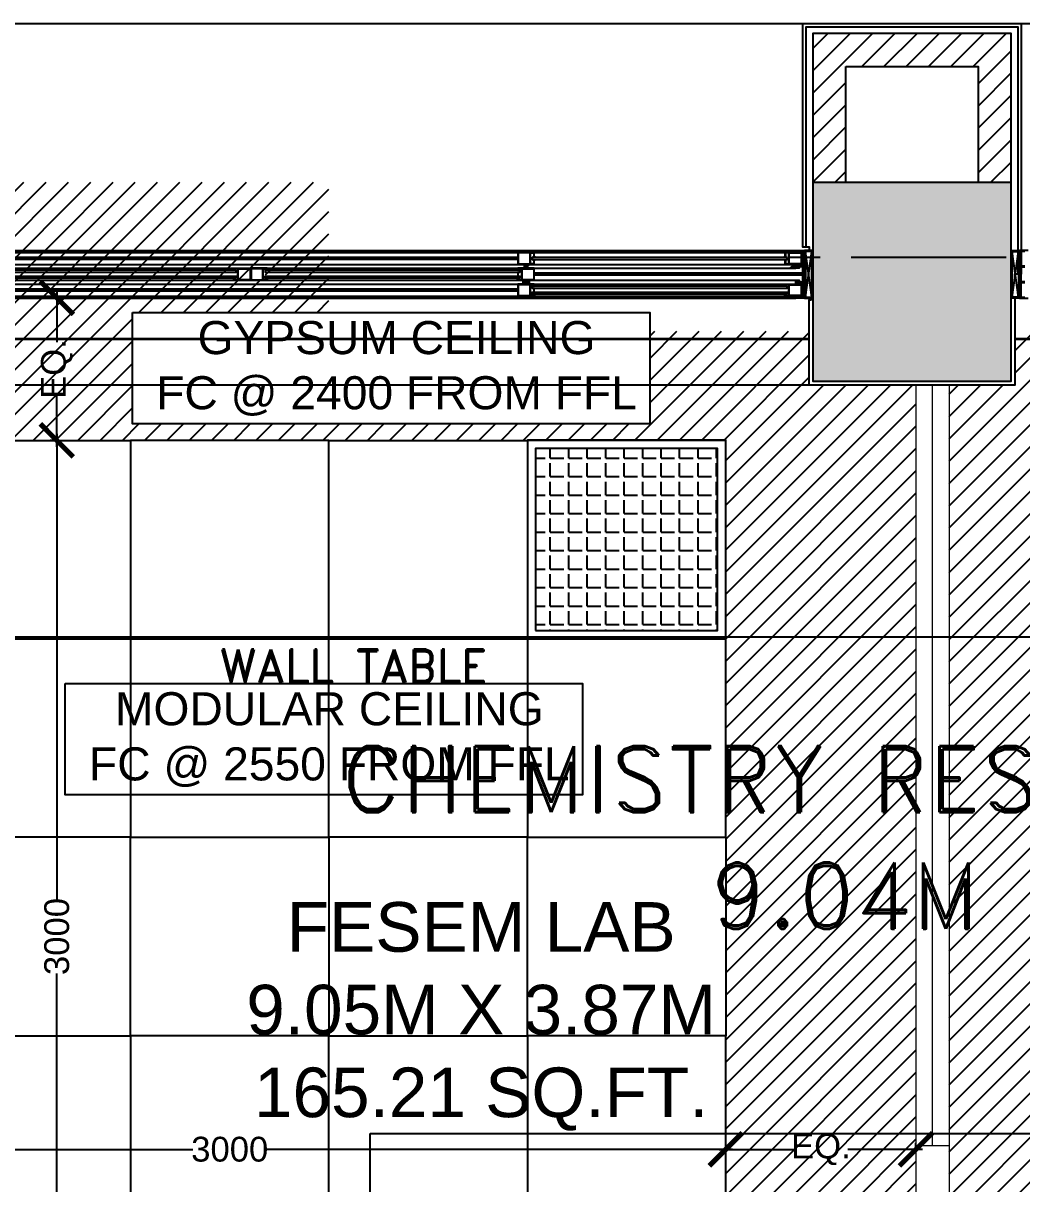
# Model space of a CAD drawing. Header units: millimetres. Extents: x -661525 to 498941, y 282148 to 1359693.
# Drawn here: x -327013 to -323994, y 451225 to 454734 of the extents above; entities that cross this region are included whole.
import ezdxf

# ---------------------------------------------------------------- set-up
doc = ezdxf.new("R2010")
doc.units = ezdxf.units.MM
doc.header["$LTSCALE"] = 2.5
doc.header["$PDMODE"] = 35
doc.header["$PDSIZE"] = 15
doc.linetypes.add('CENTER', pattern=[2, 1.25, -0.25, 0.25, -0.25])
doc.layers.get('0').update_dxf_attribs({"linetype": 'CONTINUOUS'})
doc.layers.get('DEFPOINTS').update_dxf_attribs({"linetype": 'CONTINUOUS'})
for name, color, linetype in [('A-ALU-SECTION', 11, 'CONTINUOUS'), ('A-ANNO-DIMS-100', 11, 'CONTINUOUS'), ('A-ANNO-GRID', 5, 'CENTER'), ('A-ANNO-TEXT', 7, 'CONTINUOUS'), ('A-COLS', 7, 'CONTINUOUS'), ('A-COLS-PATT', 252, 'CONTINUOUS'), ('A-ELEV', 8, 'CONTINUOUS'), ('A-ELEV-MEDM', 34, 'CONTINUOUS'), ('A-ELEV-THIN', 8, 'CONTINUOUS'), ('A-GLAZ', 5, 'CONTINUOUS'), ('A-WALL', 8, 'CONTINUOUS'), ('A-WALL-JAMB', 11, 'CONTINUOUS'), ('A-WALL-PATT-125', 8, 'CONTINUOUS'), ('A-WALL-PLAS', 8, 'CONTINUOUS'), ('CEILING', 11, 'CONTINUOUS'), ('I-FURN', 14, 'CONTINUOUS'), ('I-SECT', 3, 'CONTINUOUS')]:
    doc.layers.add(name, color=color, linetype=linetype)
for name, color, linetype, lineweight in [('DIM', 47, 'CONTINUOUS', 18), ('partition', 6, 'CONTINUOUS', 18), ('Wall - Stone Hatch', 252, 'CONTINUOUS', 13)]:
    doc.layers.add(name, color=color, linetype=linetype, lineweight=lineweight)
doc.styles.add('ARIAL', font='arial.ttf')
doc.styles.add('COMPLEX', font='complex.shx', dxfattribs={"width": 0.8})
doc.styles.add('ROMAND', font='ROMAND')
doc.dimstyles.new('TICK100', dxfattribs={"dimtxt": 250, "dimasz": 200, "dimexe": 150, "dimexo": 10, "dimgap": 50, "dimtad": 0, "dimdec": 0, "dimrnd": 5, "dimzin": 1, "dimdsep": 46, "dimtxsty": 'COMPLEX', "dimblk1": 'ARCHTICK', "dimblk2": 'ARCHTICK', "dimsah": 1, "dimcen": 0.09375, "dimdle": 150, "dimclrd": 11, "dimclre": 11, "dimclrt": 7, "dimadec": 0, "dimazin": 0, "dimtfac": 1, "dimtdec": 0, "dimtofl": 0, "dimtmove": 0, "dimatfit": 3, "dimldrblk": 'OPEN90', "dimfxl": 1, "dimtolj": 1, "dimtzin": 1, "dimarcsym": 0})

# ---------------------------------------------------------------- blocks, each defined once
blk = doc.blocks.new('LIGHTS')
at = {"layer": 'CEILING', "transparency": 33554687}
h = blk.add_hatch(dxfattribs=at)
h.set_pattern_fill('ANGLE', color=40, scale=8)
h.set_pattern_definition([(0, (-357159.19, 594292.36), (0, 55.88), [40.64, -15.24]), (90, (-357159.19, 594292.36), (-55.88, 3e-15), [40.64, -15.24])])
h.paths.add_polyline_path([(-357709.2, 594292.4), (-357159.2, 594292.4), (-357159.2, 594842.4), (-357709.2, 594842.4)])
at = {"layer": 'CEILING', "color": 40}
for points in [[(-357734.2, 594267.4), (-357134.2, 594267.4), (-357134.2, 594867.4), (-357734.2, 594867.4)], [(-357709.2, 594292.4), (-357159.2, 594292.4), (-357159.2, 594842.4), (-357709.2, 594842.4)]]:
    blk.add_lwpolyline(points, close=True, dxfattribs=at)
blk = doc.blocks.new('_ARCHTICK')
at = {"color": 0, "linetype": 'ByBlock', "const_width": 0.15}
blk.add_lwpolyline([(-0.5, -0.5), (0.5, 0.5)], dxfattribs=at)
blk = doc.blocks.new('*D266')
at = {"layer": 'CEILING', "color": 8, "lineweight": -2, "transparency": 16777216}
for p, q in [((-326911.4, 453492.8), (-326911.4, 452084.5)), ((-326911.4, 453472.8), (-326891.4, 453472.8)), ((-326911.4, 450452.8), (-326911.4, 451861.1)), ((-326921.4, 450472.8), (-326891.4, 450472.8))]:
    blk.add_line(p, q, dxfattribs=at)
at = {"layer": 'DEFPOINTS', "color": 0, "transparency": 16777216}
for p in [(-326911.4, 453472.8), (-326911.4, 453472.8), (-326921.4, 450472.8)]:
    blk.add_point(p, dxfattribs=at)
at = {"layer": 'CEILING', "color": 8, "lineweight": -2, "transparency": 16777216, "xscale": 100, "yscale": 100, "zscale": 100}
for p, rotation in [((-326911.4, 453472.8), 90), ((-326911.4, 450472.8), 270)]:
    blk.add_blockref('_ARCHTICK', p, dxfattribs=dict(at, rotation=rotation))
at = {"layer": 'CEILING', "color": 1, "transparency": 16777216, "insert": (-326911.4, 451972.8), "char_height": 75, "attachment_point": 5, "rotation": 90, "style": 'ARIAL'}
blk.add_mtext('\\A1;3000', dxfattribs=at)
blk = doc.blocks.new('*D267')
at = {"layer": 'CEILING', "color": 8, "lineweight": -2, "transparency": 16777216}
for p, q in [((-326911.4, 453903.8), (-326931.4, 453903.8)), ((-326911.4, 453923.8), (-326911.4, 453769.8)), ((-326911.4, 453452.8), (-326911.4, 453606.8)), ((-326911.4, 453472.8), (-326931.4, 453472.8))]:
    blk.add_line(p, q, dxfattribs=at)
at = {"layer": 'DEFPOINTS', "color": 0, "transparency": 16777216}
for p in [(-326911.4, 453903.8), (-326911.4, 453903.8), (-326911.4, 453472.8)]:
    blk.add_point(p, dxfattribs=at)
at = {"layer": 'CEILING', "color": 8, "lineweight": -2, "transparency": 16777216, "xscale": 100, "yscale": 100, "zscale": 100}
for p, rotation in [((-326911.4, 453903.8), 90), ((-326911.4, 453472.8), 270)]:
    blk.add_blockref('_ARCHTICK', p, dxfattribs=dict(at, rotation=rotation))
at = {"layer": 'CEILING', "color": 1, "transparency": 16777216, "insert": (-326911.4, 453688.3), "char_height": 75, "attachment_point": 5, "rotation": 90, "style": 'ARIAL'}
blk.add_mtext('\\A1;EQ.', dxfattribs=at)
blk = doc.blocks.new('*D269')
at = {"layer": 'CEILING', "color": 8, "lineweight": -2, "transparency": 16777216}
for p, q in [((-327888.6, 451327.3), (-327888.6, 451349.4)), ((-324888.6, 451329.4), (-324888.6, 451349.4)), ((-327908.6, 451329.4), (-326500.3, 451329.4)), ((-324868.6, 451329.4), (-326277, 451329.4))]:
    blk.add_line(p, q, dxfattribs=at)
at = {"layer": 'DEFPOINTS', "color": 0, "transparency": 16777216}
for p in [(-327888.6, 451327.3), (-324888.6, 451329.4), (-324888.6, 451329.4)]:
    blk.add_point(p, dxfattribs=at)
at = {"layer": 'CEILING', "color": 8, "lineweight": -2, "transparency": 16777216, "xscale": 100, "yscale": 100, "zscale": 100, "rotation": 180}
blk.add_blockref('_ARCHTICK', (-327888.6, 451329.4), dxfattribs=at)
at = {"layer": 'CEILING', "color": 8, "lineweight": -2, "transparency": 16777216, "xscale": 100, "yscale": 100, "zscale": 100}
blk.add_blockref('_ARCHTICK', (-324888.6, 451329.4), dxfattribs=at)
at = {"layer": 'CEILING', "color": 1, "transparency": 16777216, "insert": (-326388.6, 451329.4), "char_height": 75, "attachment_point": 5, "style": 'ARIAL'}
blk.add_mtext('\\A1;3000', dxfattribs=at)
blk = doc.blocks.new('*D270')
at = {"layer": 'CEILING', "color": 8, "lineweight": -2, "transparency": 16777216}
for p, q in [((-324888.6, 451329.4), (-324888.6, 451349.4)), ((-324313.6, 451329.4), (-324313.6, 451349.4)), ((-324908.6, 451329.4), (-324682.7, 451329.4)), ((-324293.6, 451329.4), (-324519.6, 451329.4))]:
    blk.add_line(p, q, dxfattribs=at)
at = {"layer": 'DEFPOINTS', "color": 0, "transparency": 16777216}
for p in [(-324888.6, 451329.4), (-324313.6, 451329.4), (-324313.6, 451329.4)]:
    blk.add_point(p, dxfattribs=at)
at = {"layer": 'CEILING', "color": 8, "lineweight": -2, "transparency": 16777216, "xscale": 100, "yscale": 100, "zscale": 100, "rotation": 180}
blk.add_blockref('_ARCHTICK', (-324888.6, 451329.4), dxfattribs=at)
at = {"layer": 'CEILING', "color": 8, "lineweight": -2, "transparency": 16777216, "xscale": 100, "yscale": 100, "zscale": 100}
blk.add_blockref('_ARCHTICK', (-324313.6, 451329.4), dxfattribs=at)
at = {"layer": 'CEILING', "color": 1, "transparency": 16777216, "insert": (-324601.1, 451329.4), "char_height": 75, "attachment_point": 5, "style": 'ARIAL'}
blk.add_mtext('\\A1;EQ.', dxfattribs=at)

msp = doc.modelspace()

# ---------------------------------------------------------------- hatches: boundary and pattern name
at = {"layer": 'A-COLS-PATT'}
h = msp.add_hatch(color=254, dxfattribs=at)
h.dxf.hatch_style = 1
h.paths.add_polyline_path([(-324025.6, 454251.8), (-324625.6, 454251.8), (-324625.6, 453651.8), (-324025.6, 453651.8)])
at = {"layer": 'A-WALL-PATT-125'}
h = msp.add_hatch(dxfattribs=at)
h.set_pattern_fill('ANSI31', color=254, scale=15, angle=360, style=0)
h.set_pattern_definition([(45, (255900.177, -437197.61), (-33.6759605, 33.6759605), [])])
h.paths.add_polyline_path([(-324525.6, 454602.8), (-324125.6, 454602.8), (-324125.6, 454252.8), (-324025.6, 454252.8), (-324025.6, 454702.8), (-324625.6, 454702.8), (-324625.6, 454252.8), (-324525.6, 454252.8)])
at = {"layer": 'CEILING', "transparency": 33554607}
h = msp.add_hatch(dxfattribs=at)
h.set_pattern_fill('ANSI31', color=254, scale=15)
h.set_pattern_definition([(45, (-326088.645, 451672.814), (-33.67596, 33.67596), [])])
h.paths.add_polyline_path([(-326088.6, 454252.8), (-327995.6, 454252.8), (-327995.6, 454057.8), (-328013.3, 453819.4), (-328013.3, 453802.8), (-326682.7, 453802.8), (-326682.7, 453859.5), (-326088.6, 453859.5)])
h.paths.add_polyline_path([(-327946.4, 453915.8), (-327947.9, 453915.8), (-327943.7, 453915.8, -0.994893)], flags=0)
h.paths.add_polyline_path([(-327182.2, 453945.8), (-327183.6, 453945.8), (-327183.6, 453944.4), (-327182.2, 453944.4)], flags=16)
h.paths.add_polyline_path([(-327938.3, 454020.8, 0.268075), (-327946.4, 454026.8, 0.268075)], flags=16)
h.paths.add_polyline_path([(-327943.7, 454026.8, 0.411136), (-327941, 454020.8, 0.411136)], flags=16)
h.paths.add_polyline_path([(-327138.4, 453963.8), (-327138.4, 453963.8), (-327135.7, 453963.8, -0.994908)], flags=16)
h.paths.add_polyline_path([(-327177.4, 453933.8), (-327177.4, 453939.8), (-327181.6, 453939.8, -2.388399), (-327180.3, 453938.5)], flags=16)
h.paths.add_polyline_path([(-326373.6, 453987.8, -0.992403), (-326370.9, 453987.8), (-326370.9, 453987.8)], flags=0)
h.paths.add_polyline_path([(-327187, 454026.8, 0.268075), (-327178.9, 454020.8, 0.268075)], flags=16)
h.paths.add_polyline_path([(-327177.4, 454026.8), (-327172.2, 454028.6), (-327172.2, 454040.4), (-327182.2, 454040.4), (-327182.2, 454028.2), (-327181.5, 454026.8)], flags=16)
h.paths.add_polyline_path([(-327953, 454007.2), (-327943, 454007.2), (-327943, 454019.5), (-327944.4, 454022, -0.794514), (-327945, 454019.5), (-327943, 454011.5), (-327943.7, 454020.8, -0.999962), (-327946.4, 454020.8)], flags=16)
h.paths.add_polyline_path([(-327184.3, 454026.8, 0.411136), (-327181.6, 454020.8, 0.411136)], flags=16)
h.paths.add_polyline_path([(-327178.9, 454026.8, -0.268075), (-327187, 454020.8, -0.268075)], flags=16)
h.paths.add_polyline_path([(-327941.6, 453914.3), (-327941.6, 453909.8), (-327991.6, 453909.8), (-327991.6, 453945.8), (-327941.6, 453945.8), (-327943.7, 453939.8, 1), (-327946.4, 453939.8), (-327943.6, 453916.2, 1.156887), (-327941, 453915.8, 0.418707), (-327939.7, 453914.5)], flags=16)
h.paths.add_polyline_path([(-326364.2, 453992.4), (-326374.2, 453992.4), (-326374.2, 453989.2), (-326364.2, 453959.2), (-326370.9, 453963.8, -1.00255), (-326373.6, 453963.8, -0.236089), (-326376.3, 453962.5), (-326375.6, 453962.4), (-326373.6, 453963.8, 1.000002), (-326370.9, 453963.8), (-326373.6, 453987.5, 0.483074), (-326374.9, 453989.2), (-326374.9, 453989.2, -0.414225), (-326373.6, 453987.8)], flags=16)
h.paths.add_polyline_path([(-326325.6, 453957.8), (-326325.6, 453993.8), (-326275.6, 453993.8), (-326277.7, 453987.8, 0.999998), (-326280.4, 453987.8), (-326280.3, 453964.2, 1.150939), (-326277.7, 453963.8, 0.236089), (-326275, 453962.5), (-326275.6, 453962.4), (-326275.6, 453957.8)], flags=16)
h.paths.add_polyline_path([(-324550.6, 453641.8), (-324637.6, 453641.8), (-324637.6, 453802.8), (-325118.4, 453802.8), (-325118.4, 453523), (-326088.6, 453523), (-326088.6, 453472.8), (-325488.6, 453472.8), (-324888.6, 453472.8), (-324888.6, 452872.8), (-324888.6, 452272.8), (-324888.6, 451672.8), (-324550.6, 451672.8)])
h.paths.add_polyline_path([(-324313.6, 453641.8), (-324550.6, 453641.8), (-324550.6, 451672.8), (-324313.6, 451672.8)])
h.paths.add_polyline_path([(-324550.6, 451672.8), (-324888.6, 451672.8), (-324888.6, 451072.8), (-324888.6, 450472.8), (-325488.6, 450472.8), (-326088.6, 450472.8), (-326088.6, 450041.8), (-324550.6, 450041.8)])
h.paths.add_polyline_path([(-324313.6, 451041.8), (-324313.6, 451672.8), (-324550.6, 451672.8), (-324550.6, 450041.8), (-324313.6, 450041.8)])
h.paths.add_polyline_path([(-326088.6, 450472.8), (-326688.6, 450472.8), (-327288.6, 450472.8), (-327888.6, 450472.8), (-327888.6, 451072.8), (-327888.6, 451672.8), (-328100.6, 451672.8), (-328100.6, 450041.8), (-326088.6, 450041.8)])
h.paths.add_polyline_path([(-328100.6, 451672.8), (-328463.6, 451672.8), (-328463.6, 450041.8), (-328100.6, 450041.8)])
h.paths.add_polyline_path([(-328100.6, 453652.8), (-328463.6, 453652.8), (-328463.6, 451672.8), (-328100.6, 451672.8)])
h.paths.add_polyline_path([(-327888.6, 453472.8), (-327288.6, 453472.8), (-326688.6, 453472.8), (-326088.6, 453472.8), (-326088.6, 453523), (-326682.7, 453523), (-326682.7, 453802.8), (-328013.3, 453802.8), (-328013.6, 453652.8), (-328100.6, 453652.8), (-328100.6, 451672.8), (-327888.6, 451672.8), (-327888.6, 452272.8), (-327888.6, 452872.8)])
h.paths.add_polyline_path([(-326835.9, 453579.7), (-326835.9, 453797.7), (-326990.5, 453797.7), (-326990.5, 453579.7)], flags=24)
h.paths.add_polyline_path([(-324709.7, 451253.9), (-324491.7, 451253.9), (-324491.7, 451408.5), (-324709.7, 451408.5)], flags=9)
h.paths.add_polyline_path([(-326835.9, 450148.7), (-326835.9, 450366.7), (-326990.5, 450366.7), (-326990.5, 450148.7)], flags=24)
h.paths.add_polyline_path([(-328284.7, 451253.9), (-328066.7, 451253.9), (-328066.7, 451408.5), (-328284.7, 451408.5)], flags=9)
h = msp.add_hatch(dxfattribs=at)
h.set_pattern_fill('ANSI31', color=254, scale=15)
h.set_pattern_definition([(45, (-674992.925, 1033030.065), (-33.6759605, 33.6759605), [])])
h.paths.add_polyline_path([(-322689.3, 442555), (-322713.1, 442664.3), (-324225.6, 442334.4), (-324225.6, 442219.9)])
h.paths.add_polyline_path([(-320550.6, 443204.7), (-320550.6, 443291.8), (-324100.6, 443291.8), (-324100.6, 443097.6), (-322584.3, 443097.6), (-322584.3, 442761.1)], flags=0)
h.paths.add_polyline_path([(-319300.6, 445129.8), (-319480.6, 445129.8), (-319480.6, 444175.2), (-319300.6, 444175.2)])
h.paths.add_polyline_path([(-320550.6, 443204.7), (-320550.6, 443291.8), (-324100.6, 443291.8), (-324100.6, 443097.6), (-322584.3, 443097.6), (-322584.3, 442761.1)], flags=16)
h.paths.add_polyline_path([(-324100.6, 442761.1), (-324148.5, 442761.1), (-324148.5, 443097.6), (-324100.6, 443097.6), (-324100.6, 443291.8), (-324225.6, 443291.8), (-324225.6, 442334.4), (-319836.3, 443291.8), (-324100.6, 443291.8), (-324100.6, 443097.6), (-322584.3, 443097.6), (-322584.3, 442761.1), (-324100.6, 442430.3)])
h.paths.add_polyline_path([(-322584.3, 442761.1), (-324100.6, 442761.1), (-324100.6, 442430.3)], flags=17)
h.paths.add_polyline_path([(-320100.6, 445112.1), (-320550.6, 445112.1), (-320550.6, 444175.2), (-320181.9, 444175.2, -0.359988), (-320100.6, 444273.4)])
h.paths.add_polyline_path([(-319480.6, 445129.8), (-320001.6, 445129.8), (-320001.6, 445112.1), (-320081.9, 445112.1), (-320081.9, 444275.2, -0.414214), (-319981.9, 444175.2), (-319480.6, 444175.2)])
h.paths.add_polyline_path([(-319300.6, 444175.2), (-319480.6, 444175.2), (-319480.6, 443438), (-320081.9, 443306.9), (-320081.9, 443291.8), (-319836.6, 443291.8), (-319412.6, 443384.3), (-319412.6, 443665.8), (-319306.6, 443665.8), (-319300.6, 443667.8)])
h.paths.add_polyline_path([(-319480.6, 444175.2), (-319981.9, 444175.2, -0.414214), (-320081.9, 444075.2), (-320081.9, 443306.9), (-319480.6, 443438)])
h.paths.add_polyline_path([(-320100.6, 444077, -0.359988), (-320181.9, 444175.2), (-320550.6, 444175.2), (-320550.6, 443291.8), (-320100.6, 443291.8)])
h.paths.add_polyline_path([(-320550.6, 444175.2), (-320857.1, 444175.2), (-320857.1, 443891.8), (-320857.1, 443291.8), (-320550.6, 443291.8)])
h.paths.add_polyline_path([(-319480.6, 453554.4), (-320100.6, 453554.4), (-320100.6, 453491.8), (-319657.1, 453491.8), (-319657.1, 452891.8), (-319657.1, 452291.8), (-319657.1, 451691.8), (-319657.1, 451091.8), (-319657.1, 450491.8), (-319657.1, 449891.8), (-319657.1, 449291.8), (-319657.1, 448691.8), (-319480.6, 448691.8)])
h.paths.add_polyline_path([(-319300.6, 453554.4), (-319480.6, 453554.4), (-319480.6, 448691.8), (-319300.6, 448691.8), (-319300.6, 448841.8), (-319412.6, 448841.8), (-319412.6, 449465.8), (-319300.6, 449465.8), (-319300.6, 451241.8), (-319412.6, 451241.8), (-319412.6, 451865.8), (-319300.6, 451865.8)])
h.paths.add_polyline_path([(-319480.6, 448691.8), (-319657.1, 448691.8), (-319657.1, 448091.8), (-319657.1, 447491.8), (-319657.1, 446891.8), (-320100.6, 446891.8), (-320100.6, 446360.1), (-319891.1, 446360.1), (-319480.6, 446449.6)])
h.paths.add_polyline_path([(-319300.6, 448691.8), (-319480.6, 448691.8), (-319480.6, 446449.6), (-319891.1, 446360.1), (-319424.6, 446360.1), (-319424.6, 446477.8), (-319300.6, 446477.8)])
h.paths.add_polyline_path([(-320100.6, 446891.8), (-320257.1, 446891.8), (-320550.6, 446891.8), (-320550.6, 446360.1), (-320100.6, 446360.1)])
h.paths.add_polyline_path([(-320550.6, 446891.8), (-320857.1, 446891.8), (-320857.1, 446291.8), (-320857.1, 446149.5), (-320649.6, 446194.7), (-320649.6, 446360.1), (-320550.6, 446360.1)], flags=17)
h.paths.add_polyline_path([(-321237.6, 453903.8), (-321818.3, 453903.8), (-321818.3, 453802.8), (-321237.6, 453802.8)])
h.paths.add_polyline_path([(-320100.6, 453641.8), (-320550.6, 453641.8), (-320550.6, 453554.4), (-320100.6, 453554.4)])
h.paths.add_polyline_path([(-320100.6, 453554.4), (-320550.6, 453554.4), (-320550.6, 453491.8), (-320257.1, 453491.8), (-320100.6, 453491.8)])
h.paths.add_polyline_path([(-319412.6, 454091.8), (-320013.6, 454091.8), (-320013.6, 453903.8), (-319412.6, 453903.8)])
h.paths.add_polyline_path([(-319412.6, 453903.8), (-320013.6, 453903.8), (-320013.6, 453802.8), (-319480.6, 453802.8), (-319480.6, 453554.4), (-319300.6, 453554.4), (-319300.6, 453641.8), (-319412.6, 453641.8)])
h.paths.add_polyline_path([(-319480.6, 453802.8), (-320013.6, 453802.8), (-320013.6, 453641.8), (-320100.6, 453641.8), (-320100.6, 453554.4), (-319480.6, 453554.4)])
h.paths.add_polyline_path([(-324100.6, 453641.8), (-324213.6, 453641.8), (-324213.6, 453554.4), (-324100.6, 453554.4)])
h.paths.add_polyline_path([(-324100.6, 453554.4), (-324213.6, 453554.4), (-324213.6, 451041.8), (-324213.6, 450041.8), (-324213.6, 448791.8), (-324213.6, 448691.8), (-324100.6, 448691.8)])
h.paths.add_polyline_path([(-324100.6, 448691.8), (-324213.6, 448691.8), (-324213.6, 447791.8), (-324213.6, 446691.8), (-324213.6, 445691.8), (-324213.6, 443978.9), (-324218.3, 443291.8), (-324100.6, 443291.8), (-324100.6, 444981.8), (-323857.1, 445034.9), (-323857.1, 445091.8), (-323857.1, 445495.4), (-324100.6, 445442.3)])
h.paths.add_polyline_path([(-323382.6, 453802.8), (-324013.6, 453802.8), (-324013.6, 453641.8), (-324100.6, 453641.8), (-324100.6, 445442.3), (-323857.1, 445495.4), (-323857.1, 445691.8), (-323857.1, 446291.8), (-323857.1, 446891.8), (-323857.1, 447491.8), (-323857.1, 448091.8), (-323857.1, 448691.8), (-323857.1, 449291.8), (-323857.1, 449891.8), (-323857.1, 450491.8), (-323857.1, 451091.8), (-323857.1, 451691.8), (-323857.1, 452291.8), (-323857.1, 452891.8), (-323857.1, 453491.8), (-323257.1, 453491.8), (-322657.1, 453491.8), (-322057.1, 453491.8), (-321457.1, 453491.8), (-320857.1, 453491.8), (-320550.6, 453491.8), (-320550.6, 453641.8), (-320637.6, 453641.8), (-320637.6, 453791.8), (-321237.6, 453791.8), (-321818.3, 453794.1), (-321818.3, 453554.4), (-323382.6, 453554.4)])
h.paths.add_polyline_path([(-324687.6, 442945.1, -0.380122), (-324787, 443033.3), (-326282.3, 442856.4, -0.449147), (-326381.6, 442744.6), (-326381.6, 442604.4), (-325939.2, 442604.4), (-325939.2, 442267.9), (-326381.6, 442267.9), (-326381.6, 441932.8), (-324687.6, 442302.3)])
h.paths.add_polyline_path([(-324687.6, 443978.9), (-326381.6, 443978.9), (-326381.6, 442944.6, -0.380122), (-326282.3, 442856.4), (-324787, 443033.3, -0.449147), (-324687.6, 443145.1)])
h.paths.add_polyline_path([(-324587.6, 443045.1, -0.414214), (-324687.6, 442945.1), (-324687.6, 442302.3), (-324550.6, 442332.2)])
h.paths.add_polyline_path([(-324237.6, 443098.3), (-324550.6, 443061.3), (-324550.6, 442332.2), (-324687.6, 442302.3), (-324687.6, 442119.1), (-324237.6, 442217.2)])
h.paths.add_polyline_path([(-324237.6, 443978.9), (-324550.6, 443978.9), (-324550.6, 443061.3), (-324237.6, 443098.3)])
h.paths.add_polyline_path([(-324550.6, 443978.9), (-324687.6, 443978.9), (-324687.6, 443145.1, -0.380122), (-324588.3, 443056.8), (-324550.6, 443061.3)])
h.paths.add_polyline_path([(-328075.6, 443978.9), (-328100.6, 443990.9), (-328100.6, 441557.9), (-328075.6, 441494.8)])
h.paths.add_polyline_path([(-328100.6, 443978.9), (-328525.6, 443978.9), (-328525.6, 443478.9), (-328525.6, 442590.9), (-328175, 442632.4, -0.375232), (-328100.6, 442741)])
h.paths.add_polyline_path([(-326381.6, 443978.9), (-328015.1, 443978.9), (-328075.6, 443978.9), (-328075.6, 442744.2, -0.380122), (-327976.3, 442655.9), (-326481, 442832.9, -0.449147), (-326381.6, 442944.6)])
h.paths.add_polyline_path([(-327503.4, 442604.4), (-326381.6, 442604.4), (-326381.6, 442744.6, -0.380122), (-326481, 442832.9), (-327976.3, 442655.9, -0.449147), (-328075.6, 442544.2), (-328075.6, 441563.3), (-326381.6, 441932.8), (-326381.6, 442267.9), (-327503.4, 442267.9)])
h.paths.add_polyline_path([(-328100.6, 442547.3, -0.309428), (-328175, 442632.4), (-328525.6, 442590.9), (-328525.6, 441702.9), (-328525.6, 441396.6), (-328075.6, 441494.8), (-328075.6, 441563.3), (-328100.6, 441557.9)])
h.paths.add_polyline_path([(-328307.1, 441885.2), (-328307.1, 442103.2), (-328461.7, 442103.2), (-328461.7, 441885.2)], flags=24)
h.paths.add_polyline_path([(-328405, 443413.5), (-328192.6, 443413.5), (-328192.6, 443568), (-328405, 443568)], flags=24)
h.paths.add_polyline_path([(-328307.1, 443176.3), (-328307.1, 443394.3), (-328461.7, 443394.3), (-328461.7, 443176.3)], flags=24)
h.paths.add_polyline_path([(-327337.2, 443415.7), (-327119.2, 443415.7), (-327119.2, 443570.3), (-327337.2, 443570.3)], flags=24)
h.paths.add_polyline_path([(-324567, 443413.5), (-324354.6, 443413.5), (-324354.6, 443568), (-324567, 443568)], flags=9)
h.paths.add_polyline_path([(-324137.1, 449489), (-323924.8, 449489), (-323924.8, 449643.6), (-324137.1, 449643.6)], flags=9)
h.paths.add_polyline_path([(-321013.4, 453536), (-321013.4, 453748.3), (-321168, 453748.3), (-321168, 453536)], flags=24)
h.paths.add_polyline_path([(-320578.1, 444366.7), (-320360.1, 444366.7), (-320360.1, 444521.3), (-320578.1, 444521.3)], flags=9)
h.paths.add_polyline_path([(-320857.1, 446149.5), (-320857.1, 444175.2), (-320550.6, 444175.2), (-320550.6, 445112.1), (-320649.6, 445112.1), (-320649.6, 446194.7)])
h.paths.add_polyline_path([(-321012.8, 443101.6), (-321012.8, 443209), (-321167.3, 443209), (-321167.3, 443101.6)], flags=8)
at = {"layer": 'Wall - Stone Hatch'}
h = msp.add_hatch(dxfattribs=at)
h.set_pattern_fill('ANSI36', color=254, scale=0.8, angle=90, style=0)
h.set_pattern_definition([(135, (-1055755.6216, -2763525.1234), (-4.9391408666, 1.3470384182), [6.35, -1.27, 0, -1.27])])
h.paths.add_polyline_path([(-324647.6, 454043.8), (-324647.6, 453905.8), (-324628.6, 453905.8), (-324628.6, 454043.8)], flags=16)
h.paths.add_polyline_path([(-324650.6, 454046.8), (-324650.6, 453902.8), (-324625.6, 453902.8), (-324625.6, 454046.8)])
h = msp.add_hatch(dxfattribs=at)
h.set_pattern_fill('ANSI36', color=254, scale=0.8, angle=180, style=0)
h.set_pattern_definition([(225, (-320665.6447, 454046.7987), (-1.3470384, -4.9391409), [6.35, -1.27, 0, -1.27])])
h.paths.add_polyline_path([(-324003.6, 454043.8), (-324003.6, 453905.8), (-324022.6, 453905.8), (-324022.6, 454043.8)], flags=16)
h.paths.add_polyline_path([(-324000.6, 454046.8), (-324000.6, 453902.8), (-324025.6, 453902.8), (-324025.6, 454046.8)])

# ---------------------------------------------------------------- linework, layer by layer
at = {"layer": 'A-ALU-SECTION', "color": 254}
for points in [[(-325467.6, 454018.5), (-325469, 454018.5), (-325469, 454006.2), (-325479, 454006.2), (-325479, 454039.4), (-325469, 454039.4), (-325469, 454027.1), (-325467.6, 454027.1), (-325467.6, 454040.8), (-325517.6, 454040.8), (-325517.6, 454004.8), (-325467.6, 454004.8), (-325467.6, 454018.5)], [(-325480.4, 454039.4), (-325516.2, 454039.4), (-325516.2, 454006.2), (-325480.4, 454006.2), (-325480.4, 454039.4)], [(-324709.6, 454018.5), (-324708.2, 454018.5), (-324708.2, 454006.2), (-324698.2, 454006.2), (-324698.2, 454039.4), (-324708.2, 454039.4), (-324708.2, 454027.1), (-324709.6, 454027.1), (-324709.6, 454040.8), (-324659.6, 454040.8), (-324659.6, 454004.8), (-324678.4, 454004.8), (-324678.4, 453993.8), (-324681.6, 453993.8), (-324681.6, 453995.6), (-324680.2, 453995.6), (-324680.2, 453996.8), (-324684.6, 453996.8), (-324684.6, 453995.6), (-324683.6, 453995.6), (-324683.6, 453993.8), (-324686.4, 453993.8), (-324686.4, 453996.8), (-324688.1, 453996.8), (-324690.1, 453993.8), (-324693.3, 453993.8), (-324693.3, 453995.6), (-324691.1, 453995.6), (-324689.1, 453998.6), (-324680.2, 453998.6), (-324680.2, 454004.8), (-324709.6, 454004.8), (-324709.6, 454018.5)], [(-324696.8, 454039.4), (-324661, 454039.4), (-324661, 454006.2), (-324696.8, 454006.2), (-324696.8, 454039.4)], [(-325517.6, 453988.2), (-325516.2, 453988.2), (-325516.2, 453991.4), (-325506.2, 453991.4), (-325506.2, 453958.2), (-325516.2, 453958.2), (-325516.2, 453961.4), (-325517.6, 453961.4), (-325517.6, 453956.8), (-325484.4, 453956.8), (-325484.4, 453950.6), (-325493.2, 453950.6), (-325495.2, 453947.6), (-325497.5, 453947.6), (-325497.5, 453945.8), (-325494.2, 453945.8), (-325492.2, 453948.8), (-325490.6, 453948.8), (-325490.6, 453945.8), (-325487.8, 453945.8), (-325487.8, 453947.6), (-325488.8, 453947.6), (-325488.8, 453948.8), (-325484.4, 453948.8), (-325484.4, 453947.6), (-325485.8, 453947.6), (-325485.8, 453945.8), (-325482.6, 453945.8), (-325482.6, 453956.8), (-325467.6, 453956.8), (-325467.6, 453992.8), (-325497, 453992.8), (-325497, 453999), (-325488.2, 453999), (-325486.2, 454002), (-325483.9, 454002), (-325483.9, 454003.8), (-325487.2, 454003.8), (-325489.2, 454000.8), (-325490.8, 454000.8), (-325490.8, 454003.8), (-325493.6, 454003.8), (-325493.6, 454002), (-325492.6, 454002), (-325492.6, 454000.8), (-325497, 454000.8), (-325497, 454002), (-325495.6, 454002), (-325495.6, 454003.8), (-325498.8, 454003.8), (-325498.8, 453992.8), (-325517.6, 453992.8), (-325517.6, 453988.2)], [(-326375.6, 453961.5), (-326374.2, 453961.5), (-326374.2, 453958.2), (-326364.2, 453958.2), (-326364.2, 453991.4), (-326374.2, 453991.4), (-326374.2, 453988.1), (-326375.6, 453988.1), (-326375.6, 453992.8), (-326325.6, 453992.8), (-326325.6, 453956.8), (-326375.6, 453956.8), (-326375.6, 453961.5)], [(-326362.8, 453991.4), (-326327, 453991.4), (-326327, 453958.2), (-326362.8, 453958.2), (-326362.8, 453991.4)], [(-326275.6, 453961.5), (-326277, 453961.5), (-326277, 453958.2), (-326287, 453958.2), (-326287, 453991.4), (-326277, 453991.4), (-326277, 453988.1), (-326275.6, 453988.1), (-326275.6, 453992.8), (-326325.6, 453992.8), (-326325.6, 453956.8), (-326275.6, 453956.8), (-326275.6, 453961.5)], [(-326288.4, 453991.4), (-326324.2, 453991.4), (-326324.2, 453958.2), (-326288.4, 453958.2), (-326288.4, 453991.4)], [(-325504.8, 453991.4), (-325469, 453991.4), (-325469, 453958.2), (-325504.8, 453958.2), (-325504.8, 453991.4)], [(-325467.6, 453913.5), (-325469, 453913.5), (-325469, 453910.2), (-325479, 453910.2), (-325479, 453943.4), (-325469, 453943.4), (-325469, 453940.1), (-325467.6, 453940.1), (-325467.6, 453944.8), (-325500.9, 453944.8), (-325500.9, 453951), (-325492.1, 453951), (-325490.1, 453954), (-325487.8, 453954), (-325487.8, 453955.8), (-325491.1, 453955.8), (-325493.1, 453952.8), (-325494.7, 453952.8), (-325494.7, 453955.8), (-325497.5, 453955.8), (-325497.5, 453954), (-325496.5, 453954), (-325496.5, 453952.8), (-325500.9, 453952.8), (-325500.9, 453954), (-325499.5, 453954), (-325499.5, 453955.8), (-325502.7, 453955.8), (-325502.7, 453944.8), (-325517.6, 453944.8), (-325517.6, 453908.8), (-325467.6, 453908.8), (-325467.6, 453913.5)], [(-325467.6, 453913.5), (-325469, 453913.5), (-325469, 453910.2), (-325479, 453910.2), (-325479, 453943.4), (-325469, 453943.4), (-325469, 453940.1), (-325467.6, 453940.1), (-325467.6, 453944.8), (-325517.6, 453944.8), (-325517.6, 453908.8), (-325467.6, 453908.8), (-325467.6, 453913.5)], [(-325480.4, 453943.4), (-325516.2, 453943.4), (-325516.2, 453910.2), (-325480.4, 453910.2), (-325480.4, 453943.4)], [(-324709.6, 453913.5), (-324708.2, 453913.5), (-324708.2, 453910.2), (-324698.2, 453910.2), (-324698.2, 453943.4), (-324708.2, 453943.4), (-324708.2, 453940.1), (-324709.6, 453940.1), (-324709.6, 453944.8), (-324659.6, 453944.8), (-324659.6, 453908.8), (-324709.6, 453908.8), (-324709.6, 453913.5)], [(-324696.8, 453943.4), (-324661, 453943.4), (-324661, 453910.2), (-324696.8, 453910.2), (-324696.8, 453943.4)]]:
    msp.add_lwpolyline(points, dxfattribs=at)
for points in [[(-324703.4, 454025.8), (-325473.9, 454025.8), (-325473.9, 454019.8), (-324703.4, 454019.8)], [(-325517.6, 453968.8), (-325516.2, 453968.8), (-325516.2, 453980.8), (-325517.6, 453980.8)], [(-325469, 453920.8), (-325467.6, 453920.8), (-325467.6, 453932.8), (-325469, 453932.8)]]:
    msp.add_lwpolyline(points, close=True, dxfattribs=at)
at = {"layer": 'A-ANNO-DIMS-100', "color": 254}
msp.add_lwpolyline([(-327559.3, 440920.5), (-326225.6, 440920.5), (-317766.3, 440920.5), (-317766.3, 455732.8), (-329125.6, 455732.8), (-329125.6, 454732.8), (-318770.6, 454732.8), (-318770.6, 442866.2), (-328155.6, 440788.5)], dxfattribs=at)
at = {"layer": 'A-ANNO-GRID', "color": 252, "ltscale": 150}
msp.add_line((-399510, 454026.8), (-318617.7, 454026.8), dxfattribs=at)
at = {"layer": 'A-COLS', "color": 254}
msp.add_lwpolyline([(-324025.6, 454251.8), (-324625.6, 454251.8), (-324625.6, 453651.8), (-324025.6, 453651.8)], close=True, dxfattribs=at)
at = {"layer": 'A-ELEV', "color": 254}
msp.add_line((-343995.6, 454732.8), (-320655.6, 454732.8), dxfattribs=at)
at = {"layer": 'A-ELEV'}
for points in [[(-321223, 453792.8), (-321223, 453779.8), (-324011, 453779.8)], [(-324635, 453779.8), (-328011, 453779.8)]]:
    msp.add_lwpolyline(points, dxfattribs=at)
at = {"layer": 'A-ELEV', "color": 254}
for points in [[(-324637.6, 453777.8), (-328013.6, 453777.8)], [(-321225.6, 453790.8), (-321225.6, 453777.8), (-324013.6, 453777.8)]]:
    msp.add_lwpolyline(points, dxfattribs=at)
at = {"layer": 'A-ELEV-MEDM', "color": 254}
for centre, start, end in [((-325471, 454025.8), 359.7081, 180.2928), ((-325471, 454019.8), 179.7072, 0.2919), ((-325468.3, 454025.8), 359.1234, 180.8775), ((-325468.3, 454019.8), 179.1225, 0.8766), ((-325465.7, 454025.8), 359.1234, 180.8775), ((-325465.7, 454019.8), 179.1225, 0.8766), ((-324711.6, 454025.8), 359.1225, 180.8766), ((-324711.6, 454019.8), 179.1234, 0.8775), ((-324708.9, 454025.8), 359.1225, 180.8766), ((-324708.9, 454019.8), 179.1234, 0.8775), ((-324706.3, 454025.8), 359.7072, 180.2919), ((-324706.3, 454019.8), 179.7081, 0.2928), ((-326377.6, 453986.8), 359.1234, 180.8775), ((-326374.9, 453986.8), 359.1234, 180.8775), ((-326372.3, 453986.8), 359.7081, 180.2928), ((-326279, 453986.8), 359.7072, 180.2919), ((-326276.3, 453986.8), 359.1225, 180.8766), ((-326273.7, 453986.8), 359.1225, 180.8766), ((-325519.6, 453986.8), 359.1234, 180.8775), ((-325516.9, 453986.8), 359.1234, 180.8775), ((-325514.3, 453986.8), 359.7081, 180.2928), ((-326377.6, 453962.8), 179.1234, 0.8775), ((-326374.9, 453962.8), 179.1234, 0.8775), ((-326372.3, 453962.8), 179.7081, 0.2928), ((-326279, 453962.8), 179.7072, 0.2919), ((-326276.3, 453962.8), 179.1225, 0.8766), ((-326273.7, 453962.8), 179.1225, 0.8766), ((-325519.6, 453962.8), 179.1234, 0.8775), ((-325516.9, 453962.8), 179.1234, 0.8775), ((-325514.3, 453962.8), 179.7081, 0.2928), ((-325471, 453938.8), 359.7072, 180.2919), ((-325468.3, 453938.8), 359.1225, 180.8766), ((-325465.7, 453938.8), 359.1225, 180.8766), ((-324711.6, 453938.8), 359.1234, 180.8775), ((-324708.9, 453938.8), 359.1234, 180.8775), ((-324706.3, 453938.8), 359.7081, 180.2928), ((-325471, 453914.8), 179.7072, 0.2919), ((-325468.3, 453914.8), 179.1225, 0.8766), ((-325465.7, 453914.8), 179.1225, 0.8766), ((-324711.6, 453914.8), 179.1234, 0.8775), ((-324708.9, 453914.8), 179.1234, 0.8775), ((-324706.3, 453914.8), 179.7081, 0.2928)]:
    msp.add_arc(centre, 1.34, start, end, dxfattribs=at)
at = {"layer": 'A-ELEV-THIN', "color": 254}
for p, q in [((-327974.6, 454046.8), (-324676.6, 454046.8)), ((-327974.6, 454040.8), (-324709.6, 454040.8)), ((-324647.6, 453905.8), (-324628.6, 454043.8)), ((-324628.6, 453905.8), (-324647.6, 454043.8)), ((-324003.6, 453905.8), (-324022.6, 454043.8)), ((-324022.6, 453905.8), (-324003.6, 454043.8)), ((-327974.6, 454004.8), (-324676.6, 454004.8)), ((-325517.6, 454025.8), (-327133.6, 454025.8)), ((-325517.6, 454019.8), (-327133.6, 454019.8)), ((-327974.6, 453992.8), (-324676.6, 453992.8)), ((-324655.6, 453977.8), (-325467.6, 453977.8)), ((-324655.6, 453971.8), (-325467.6, 453971.8)), ((-327974.6, 453956.8), (-324676.6, 453956.8)), ((-327974.6, 453944.8), (-324676.6, 453944.8)), ((-327974.6, 453908.8), (-324676.6, 453908.8)), ((-327974.6, 453902.8), (-324676.6, 453902.8)), ((-325517.6, 453929.8), (-327133.6, 453929.8)), ((-325517.6, 453923.8), (-327133.6, 453923.8))]:
    msp.add_line(p, q, dxfattribs=at)
at = {"layer": 'A-GLAZ', "color": 254}
for points in [[(-326369.4, 453986.8), (-327139.9, 453986.8), (-327139.9, 453980.8), (-326369.4, 453980.8)], [(-326369.4, 453962.8), (-327139.9, 453962.8), (-327139.9, 453968.8), (-326369.4, 453968.8)], [(-325511.4, 453986.8), (-326281.9, 453986.8), (-326281.9, 453980.8), (-325511.4, 453980.8)], [(-325511.4, 453962.8), (-326281.9, 453962.8), (-326281.9, 453968.8), (-325511.4, 453968.8)], [(-324703.4, 453938.8), (-325473.9, 453938.8), (-325473.9, 453932.8), (-324703.4, 453932.8)], [(-324703.4, 453914.8), (-325473.9, 453914.8), (-325473.9, 453920.8), (-324703.4, 453920.8)]]:
    msp.add_lwpolyline(points, close=True, dxfattribs=at)
at = {"layer": 'A-WALL', "color": 254}
msp.add_lwpolyline([(-324525.6, 454602.8), (-324125.6, 454602.8), (-324125.6, 454252.8), (-324025.6, 454252.8), (-324025.6, 454702.8), (-324625.6, 454702.8), (-324625.6, 454252.8), (-324525.6, 454252.8)], close=True, dxfattribs=at)
at = {"layer": 'A-WALL-JAMB', "color": 254}
for points in [[(-324650.6, 454046.8), (-324650.6, 453902.8), (-324625.6, 453902.8), (-324625.6, 454046.8), (-324650.6, 454046.8)], [(-324000.6, 454046.8), (-324000.6, 453902.8), (-324025.6, 453902.8), (-324025.6, 454046.8), (-324000.6, 454046.8)]]:
    msp.add_lwpolyline(points, dxfattribs=at)
for points in [[(-324647.6, 454043.8), (-324647.6, 453905.8), (-324628.6, 453905.8), (-324628.6, 454043.8)], [(-324003.6, 454043.8), (-324003.6, 453905.8), (-324022.6, 453905.8), (-324022.6, 454043.8)]]:
    msp.add_lwpolyline(points, close=True, dxfattribs=at)
at = {"layer": 'A-WALL-PLAS', "color": 254}
for points in [[(-324645.6, 454056.8), (-324655.6, 454056.8), (-324655.6, 454732.8), (-323995.6, 454732.8), (-323995.6, 453974.8), (-324005.6, 453974.8)], [(-324635.6, 454046.8), (-324635.6, 454056.8), (-324645.6, 454056.8), (-324645.6, 454722.8), (-324005.6, 454722.8), (-324005.6, 453974.8), (-324015.6, 453974.8), (-324015.6, 453964.8)], [(-324631.6, 453902.8), (-324631.6, 453896.8), (-324637.6, 453896.8), (-324637.6, 453640.8), (-324013.6, 453640.8), (-324013.6, 453902.8)]]:
    msp.add_lwpolyline(points, dxfattribs=at)
at = {"layer": 'CEILING', "color": 1}
for points in [[(-326682.7, 453859.5), (-325118.4, 453859.5), (-325118.4, 453523), (-326682.7, 453523)], [(-326885.8, 452737.6), (-325321.5, 452737.6), (-325321.5, 452401.1), (-326885.8, 452401.1)]]:
    msp.add_lwpolyline(points, close=True, dxfattribs=at)
at = {"layer": 'CEILING'}
for points in [[(-326688.6, 452872.8), (-327288.6, 452872.8), (-327288.6, 453472.8), (-326688.6, 453472.8)], [(-326688.6, 452872.8), (-326088.6, 452872.8), (-326088.6, 453472.8), (-326688.6, 453472.8)], [(-325488.6, 452872.8), (-326088.6, 452872.8), (-326088.6, 453472.8), (-325488.6, 453472.8)], [(-325488.6, 452872.8), (-324888.6, 452872.8), (-324888.6, 453472.8), (-325488.6, 453472.8)], [(-326688.6, 452272.8), (-327288.6, 452272.8), (-327288.6, 452872.8), (-326688.6, 452872.8)], [(-326688.6, 452272.8), (-326088.6, 452272.8), (-326088.6, 452872.8), (-326688.6, 452872.8)], [(-325488.6, 452272.8), (-326088.6, 452272.8), (-326088.6, 452872.8), (-325488.6, 452872.8)], [(-325488.6, 452272.8), (-324888.6, 452272.8), (-324888.6, 452872.8), (-325488.6, 452872.8)], [(-326688.6, 452272.8), (-327288.6, 452272.8), (-327288.6, 451672.8), (-326688.6, 451672.8)], [(-326688.6, 452272.8), (-326088.6, 452272.8), (-326088.6, 451672.8), (-326688.6, 451672.8)], [(-325488.6, 452272.8), (-326088.6, 452272.8), (-326088.6, 451672.8), (-325488.6, 451672.8)], [(-325488.6, 452272.8), (-324888.6, 452272.8), (-324888.6, 451672.8), (-325488.6, 451672.8)], [(-326688.6, 451072.8), (-327288.6, 451072.8), (-327288.6, 451672.8), (-326688.6, 451672.8)], [(-326688.6, 451072.8), (-326088.6, 451072.8), (-326088.6, 451672.8), (-326688.6, 451672.8)], [(-325488.6, 451072.8), (-326088.6, 451072.8), (-326088.6, 451672.8), (-325488.6, 451672.8)], [(-325488.6, 451072.8), (-324888.6, 451072.8), (-324888.6, 451672.8), (-325488.6, 451672.8)]]:
    msp.add_lwpolyline(points, close=True, dxfattribs=at)
at = {"layer": 'DIM', "color": 254}
msp.add_line((-326378.6, 453777.8), (-327578.6, 453777.8), dxfattribs=at)
at = {"layer": 'I-FURN', "color": 254}
for p, q in [((-328463.6, 453640.8), (-324625.6, 453640.8)), ((-322964.1, 452877.8), (-328463.6, 452877.8))]:
    msp.add_line(p, q, dxfattribs=at)
msp.add_lwpolyline([(-325963.6, 451377.8), (-321924.6, 451377.8), (-321924.6, 449877.8), (-325963.6, 449877.8)], close=True, dxfattribs=at)
at = {"layer": 'I-SECT', "color": 254}
for points in [[(-324655.6, 453999.8), (-324655.6, 454044.8), (-324666.6, 454044.8), (-324666.6, 454040.8), (-324670.6, 454040.8), (-324670.6, 454042.8), (-324668.6, 454042.8), (-324668.6, 454044.8), (-324674.6, 454044.8), (-324674.6, 454042.8), (-324672.6, 454042.8), (-324672.6, 454040.8), (-324676.6, 454040.8), (-324676.6, 454046.8), (-324650.6, 454046.8), (-324650.6, 454044.8), (-324653.6, 454044.8), (-324653.6, 453999.8), (-324650.6, 453999.8), (-324650.6, 453997.8), (-324653.6, 453997.8), (-324653.6, 453951.8), (-324650.6, 453951.8), (-324650.6, 453949.8), (-324653.6, 453949.8), (-324653.6, 453904.8), (-324650.6, 453904.8), (-324650.6, 453902.8), (-324676.6, 453902.8), (-324676.6, 453908.8), (-324672.6, 453908.8), (-324672.6, 453906.8), (-324674.6, 453906.8), (-324674.6, 453904.8), (-324668.6, 453904.8), (-324668.6, 453906.8), (-324670.6, 453906.8), (-324670.6, 453908.8), (-324666.6, 453908.8), (-324666.6, 453904.8), (-324655.6, 453904.8), (-324655.6, 453949.8), (-324666.6, 453949.8), (-324666.6, 453944.8), (-324670.6, 453944.8), (-324670.6, 453946.8), (-324668.6, 453946.8), (-324668.6, 453949.8), (-324674.6, 453949.8), (-324674.6, 453946.8), (-324672.6, 453946.8), (-324672.6, 453944.8), (-324676.6, 453944.8), (-324676.6, 453956.8), (-324672.6, 453956.8), (-324672.6, 453954.8), (-324674.6, 453954.8), (-324674.6, 453951.8), (-324668.6, 453951.8), (-324668.6, 453954.8), (-324670.6, 453954.8), (-324670.6, 453956.8), (-324666.6, 453956.8), (-324666.6, 453951.8), (-324655.6, 453951.8), (-324655.6, 453997.8), (-324666.6, 453997.8), (-324666.6, 453992.8), (-324670.6, 453992.8), (-324670.6, 453994.8), (-324668.6, 453994.8), (-324668.6, 453997.8), (-324674.6, 453997.8), (-324674.6, 453994.8), (-324672.6, 453994.8), (-324672.6, 453992.8), (-324676.6, 453992.8), (-324676.6, 454004.8), (-324672.6, 454004.8), (-324672.6, 454002.8), (-324674.6, 454002.8), (-324674.6, 453999.8), (-324668.6, 453999.8), (-324668.6, 454002.8), (-324670.6, 454002.8), (-324670.6, 454004.8), (-324666.6, 454004.8), (-324666.6, 453999.8), (-324655.6, 453999.8)], [(-323974.6, 454046.8), (-324000.6, 454046.8), (-324000.6, 454044.8), (-323997.6, 454044.8), (-323997.6, 453999.8), (-324000.6, 453999.8), (-324000.6, 453997.8), (-323997.6, 453997.8), (-323997.6, 453951.8), (-324000.6, 453951.8), (-324000.6, 453949.8), (-323997.6, 453949.8), (-323997.6, 453904.8), (-324000.6, 453904.8), (-324000.6, 453902.8), (-323974.6, 453902.8)], [(-323995.6, 453999.8), (-323995.6, 454044.8), (-323984.6, 454044.8)], [(-323984.6, 453999.8), (-323995.6, 453999.8)], [(-323984.6, 453951.8), (-323995.6, 453951.8), (-323995.6, 453997.8), (-323984.6, 453997.8)], [(-323984.6, 453904.8), (-323995.6, 453904.8), (-323995.6, 453949.8), (-323984.6, 453949.8)]]:
    msp.add_lwpolyline(points, dxfattribs=at)
at = {"layer": 'partition'}
for p, q in [((-324313.6, 453640.8), (-324313.6, 451040.8)), ((-324313.6, 453640.8), (-324313.6, 451040.8)), ((-324213.6, 453640.8), (-324213.6, 451040.8)), ((-324213.6, 453640.8), (-324213.6, 451040.8)), ((-324313.6, 451340.8), (-324213.6, 451340.8)), ((-324313.6, 451340.8), (-324213.6, 451340.8))]:
    msp.add_line(p, q, dxfattribs=at)
at = {"layer": 'partition', "color": 5}
msp.add_line((-324263.6, 451340.8), (-324263.6, 453640.8), dxfattribs=at)
msp.add_line((-324263.6, 451340.8), (-324263.6, 453640.8), dxfattribs=at)

# ---------------------------------------------------------------- block references
at = {"layer": 'CEILING'}
msp.add_blockref('LIGHTS', (32245.5, -141394.5), dxfattribs=at)

# ---------------------------------------------------------------- texts
at = {"layer": 'A-ANNO-TEXT', "color": 254, "style": 'ROMAND'}
for s, height, p in [('WALL TABLE', 100, (-326418.9, 452740.5)), ('CHEMISTRY RESEARCH LAB 03', 200, (-326050.8, 452348.3)), ('9.04M X 12.08M', 200, (-324935.2, 451996.2))]:
    msp.add_text(s, height=height, rotation=360, dxfattribs=at).set_placement(p)
at = {"layer": 'A-ANNO-TEXT', "color": 0, "ltscale": 0.5, "insert": (-323244.4, 451731.2), "char_height": 150, "width": 4767.61, "attachment_point": 6, "style": 'ROMAND'}
msp.add_mtext('\\A1;\\pxqc;{\\f@Arial Unicode MS|b0|i0|c0|p34;\\C256;FESEM LAB\\P9.05M X 3.87M\\P165.21 SQ.FT.\\Fromand|c0;\\C6; }', dxfattribs=at)
at = {"layer": 'CEILING', "color": 0, "ltscale": 0.5, "char_height": 100, "width": 2623.643, "attachment_point": 6, "style": 'ROMAND'}
for s, insert in [('\\A1;\\pxqc;{\\f@Arial Unicode MS|b0|i0|c0|p34;\\C1;GYPSUM CEILING\\PFC @ 2400 FROM FFL}', (-324572.4, 453690)), ('\\A1;\\pxqc;{\\f@Arial Unicode MS|b0|i0|c0|p34;\\C1;MODULAR CEILING\\PFC @ 2550 FROM FFL}', (-324775.6, 452568))]:
    msp.add_mtext(s, dxfattribs=dict(at, insert=insert))

# ---------------------------------------------------------------- dimensions: what is measured, and where the dimension line sits
at = {"layer": 'CEILING'}
dim = msp.add_linear_dim(base=(-326911.4, 453903.8), p1=(-326911.4, 453472.8), p2=(-326911.4, 453903.8), angle=90, text='EQ.', dimstyle='TICK100', override={"dimtxt": 75, "dimasz": 100, "dimexe": 20, "dimexo": 0, "dimgap": 0, "dimrnd": 0, "dimtxsty": 'ARIAL', "dimdle": 20, "dimclrd": 8, "dimclre": 8, "dimclrt": 1, "dimtmove": 1}, dxfattribs=at)
dim.commit()
dim.dimension.update_dxf_attribs({"geometry": '*D267', "text_midpoint": (-326911.4, 453688.3)})
dim = msp.add_linear_dim(base=(-326911.4, 453472.8), p1=(-326921.4, 450472.8), p2=(-326911.4, 453472.8), angle=90, dimstyle='TICK100', override={"dimtxt": 75, "dimasz": 100, "dimexe": 20, "dimexo": 0, "dimgap": 0, "dimrnd": 0, "dimtxsty": 'ARIAL', "dimdle": 20, "dimclrd": 8, "dimclre": 8, "dimclrt": 1, "dimtmove": 1}, dxfattribs=at)
dim.commit()
dim.dimension.update_dxf_attribs({"geometry": '*D266', "text_midpoint": (-326911.4, 451972.8)})
dim = msp.add_linear_dim(base=(-324888.6, 451329.4), p1=(-327888.6, 451327.3), p2=(-324888.6, 451329.4), dimstyle='TICK100', override={"dimtxt": 75, "dimasz": 100, "dimexe": 20, "dimexo": 0, "dimgap": 0, "dimrnd": 0, "dimtxsty": 'ARIAL', "dimdle": 20, "dimclrd": 8, "dimclre": 8, "dimclrt": 1, "dimtmove": 1}, dxfattribs=at)
dim.commit()
dim.dimension.update_dxf_attribs({"geometry": '*D269', "text_midpoint": (-326388.6, 451329.4)})
dim = msp.add_linear_dim(base=(-324313.6, 451329.4), p1=(-324888.6, 451329.4), p2=(-324313.6, 451329.4), text='EQ.', dimstyle='TICK100', override={"dimtxt": 75, "dimasz": 100, "dimexe": 20, "dimexo": 0, "dimgap": 0, "dimrnd": 0, "dimtxsty": 'ARIAL', "dimdle": 20, "dimclrd": 8, "dimclre": 8, "dimclrt": 1, "dimtmove": 1}, dxfattribs=at)
dim.commit()
dim.dimension.update_dxf_attribs({"geometry": '*D270', "text_midpoint": (-324601.1, 451329.4)})

doc.saveas('drawing.dxf')
